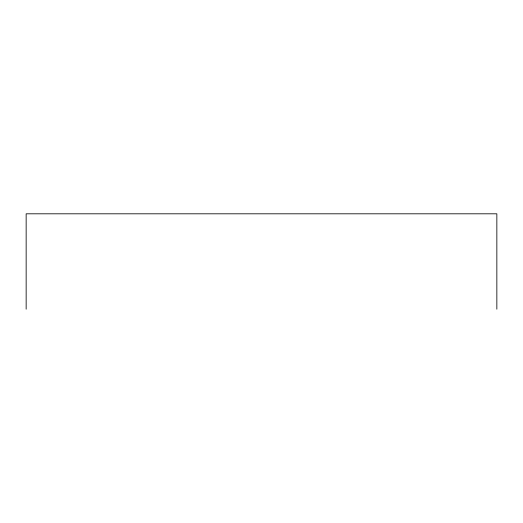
<?xml version="1.0" encoding="UTF-8"?>
<svg xmlns="http://www.w3.org/2000/svg" width="523" height="523" viewBox="0 0 523 523"><rect width="100%" height="100%" fill="white"/><g stroke="black" fill="none" stroke-linecap="round" stroke-linejoin="round"><path stroke-width="0.78" d="M496.85 309.191L496.85 213.809L26.15 213.809L26.15 309.191"/></g></svg>
